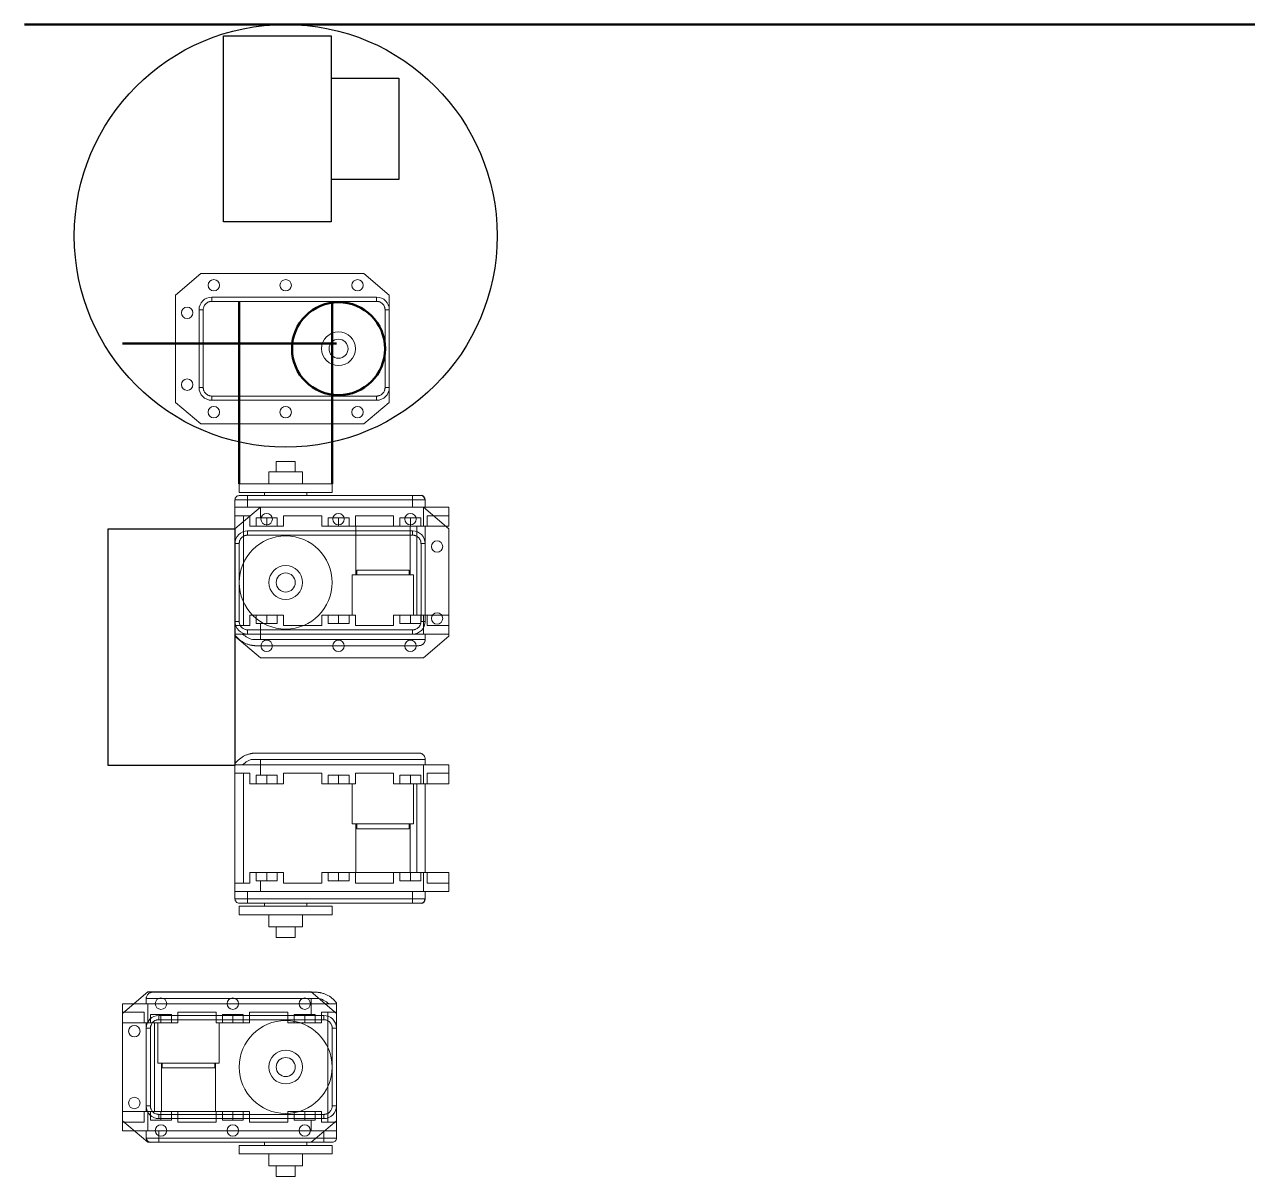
# Model space of a CAD drawing. Header units: millimetres. Extents: x 2045 to 5131, y -377 to 2192.
# Drawn here: x 2524.5 to 2813.7, y 1504.2 to 1776.7 of the extents above; entities that cross this region are included whole.
import ezdxf

# ---------------------------------------------------------------- set-up
doc = ezdxf.new("R2010")
doc.units = ezdxf.units.MM
doc.layers.add('Arm', color=5, linetype='Continuous', lineweight=50)
doc.layers.add('Neck', color=5, linetype='Continuous', lineweight=50)
for name, color, linetype in [('Legs', 7, 'Continuous'), ('RX-28', 7, 'Continuous'), ('Trunk', 7, 'Continuous')]:
    doc.layers.add(name, color=color, linetype=linetype)

msp = doc.modelspace()

# ---------------------------------------------------------------- linework, layer by layer
at = {"color": 1}
for p, q in [((2571.503, 1774.023), (2597.003, 1774.023)), ((2571.503, 1730.023), (2571.503, 1774.023)), ((2597.003, 1774.023), (2597.003, 1730.023)), ((2597.003, 1764.023), (2613.003, 1764.023)), ((2613.003, 1764.023), (2613.003, 1740.023)), ((2613.003, 1740.023), (2597.003, 1740.023)), ((2597.003, 1730.023), (2571.503, 1730.023)), ((2544.252, 1657.413), (2574.252, 1657.413)), ((2544.252, 1601.413), (2544.252, 1657.413)), ((2574.252, 1657.413), (2574.252, 1601.413)), ((2574.252, 1601.413), (2544.252, 1601.413))]:
    msp.add_line(p, q, dxfattribs=at)
msp.add_circle((2586.252, 1726.713), 50, dxfattribs=at)
at = {"layer": 'Arm', "color": 1}
msp.add_line((2547.652, 1701.255), (2598.252, 1701.255), dxfattribs=at)
at = {"layer": 'Arm', "color": 7, "linetype": 'Continuous', "lineweight": 15}
for p, q in [((2580.252, 1662.513), (2574.252, 1657.413)), ((2618.852, 1662.513), (2580.252, 1662.513)), ((2624.852, 1657.413), (2618.852, 1662.513)), ((2574.252, 1653.913), (2574.252, 1657.413)), ((2574.252, 1654.913), (2574.252, 1657.413)), ((2616.252, 1656.913), (2577.252, 1656.913)), ((2577.252, 1655.913), (2577.252, 1656.913)), ((2616.252, 1655.913), (2577.252, 1655.913)), ((2616.252, 1655.913), (2616.252, 1656.913)), ((2624.852, 1632.013), (2624.852, 1657.413)), ((2574.252, 1653.913), (2574.252, 1635.513)), ((2574.252, 1653.913), (2575.252, 1653.913)), ((2575.252, 1653.913), (2575.252, 1635.513)), ((2618.252, 1635.513), (2618.252, 1653.913)), ((2618.252, 1653.913), (2619.252, 1653.913)), ((2619.252, 1635.513), (2619.252, 1653.913)), ((2575.252, 1635.513), (2574.252, 1635.513)), ((2574.252, 1632.013), (2574.252, 1635.513)), ((2574.252, 1632.013), (2574.252, 1634.513)), ((2618.252, 1635.513), (2619.252, 1635.513)), ((2574.252, 1632.013), (2580.252, 1626.913)), ((2577.252, 1633.513), (2616.252, 1633.513)), ((2577.252, 1633.513), (2577.252, 1632.513)), ((2577.252, 1632.513), (2616.252, 1632.513)), ((2616.252, 1633.513), (2616.252, 1632.513)), ((2618.852, 1626.913), (2624.852, 1632.013)), ((2580.252, 1626.913), (2618.852, 1626.913))]:
    msp.add_line(p, q, dxfattribs=at)
for centre, radius in [((2581.752, 1659.713), 1.35), ((2598.752, 1659.713), 1.35), ((2615.752, 1659.713), 1.35), ((2586.252, 1644.713), 11), ((2622.052, 1653.213), 1.35), ((2586.252, 1644.713), 4), ((2586.252, 1644.713), 2.25), ((2622.052, 1636.213), 1.35), ((2581.752, 1629.713), 1.35), ((2598.752, 1629.713), 1.35), ((2615.752, 1629.713), 1.35)]:
    msp.add_circle(centre, radius, dxfattribs=at)
for centre, start, end in [((2577.252, 1653.913), 90, 180), ((2616.252, 1653.913), 0, 90), ((2577.252, 1635.513), 180, 270), ((2616.252, 1635.513), 270, 0)]:
    msp.add_arc(centre, 3, start, end, dxfattribs=at)
for points, knots in [([(2577.252, 1655.913), (2577.21, 1655.912), (2577.126, 1655.911), (2577, 1655.898), (2576.877, 1655.879), (2576.754, 1655.852), (2576.634, 1655.816), (2576.427, 1655.742), (2576.146, 1655.597), (2575.828, 1655.337), (2575.568, 1655.019), (2575.404, 1654.701), (2575.31, 1654.412), (2575.261, 1654.164), (2575.255, 1653.997), (2575.252, 1653.913)], [0, 0, 0, 0, 0.04032222, 0.08031714, 0.12014249, 0.15995801, 0.19992356, 0.24019724, 0.37004189, 0.50005725, 0.62990199, 0.75991743, 0.84004545, 0.91964627, 1, 1, 1, 1]), ([(2618.252, 1653.913), (2618.251, 1653.955), (2618.25, 1654.039), (2618.237, 1654.164), (2618.218, 1654.288), (2618.191, 1654.41), (2618.155, 1654.531), (2618.081, 1654.738), (2617.936, 1655.019), (2617.676, 1655.336), (2617.358, 1655.597), (2617.04, 1655.761), (2616.751, 1655.855), (2616.503, 1655.904), (2616.336, 1655.91), (2616.252, 1655.913)], [0, 0, 0, 0, 0.0403222, 0.0803171, 0.1201425, 0.159958, 0.1999236, 0.2401972, 0.3700419, 0.5000573, 0.629902, 0.7599174, 0.8400454, 0.9196463, 1, 1, 1, 1]), ([(2575.252, 1635.513), (2575.253, 1635.471), (2575.254, 1635.387), (2575.266, 1635.261), (2575.286, 1635.138), (2575.313, 1635.015), (2575.348, 1634.895), (2575.423, 1634.688), (2575.568, 1634.407), (2575.828, 1634.089), (2576.146, 1633.829), (2576.464, 1633.665), (2576.753, 1633.571), (2577, 1633.522), (2577.168, 1633.516), (2577.252, 1633.513)], [0, 0, 0, 0, 0.0403222, 0.0803171, 0.1201425, 0.159958, 0.1999236, 0.2401972, 0.3700419, 0.5000573, 0.629902, 0.7599174, 0.8400454, 0.9196463, 1, 1, 1, 1]), ([(2616.252, 1633.513), (2616.294, 1633.514), (2616.378, 1633.515), (2616.503, 1633.527), (2616.627, 1633.547), (2616.749, 1633.574), (2616.87, 1633.609), (2617.077, 1633.684), (2617.358, 1633.829), (2617.675, 1634.089), (2617.936, 1634.407), (2618.1, 1634.725), (2618.194, 1635.014), (2618.243, 1635.261), (2618.249, 1635.429), (2618.252, 1635.513)], [0, 0, 0, 0, 0.0403222, 0.0803171, 0.1201425, 0.159958, 0.1999236, 0.2401972, 0.3700419, 0.5000573, 0.629902, 0.7599174, 0.8400454, 0.9196463, 1, 1, 1, 1])]:
    msp.add_open_spline(points, degree=3, knots=knots, dxfattribs=at)
at = {"layer": 'Legs', "color": 7, "linetype": 'Continuous', "lineweight": 15}
for p, q in [((2554.755, 1547.797), (2556.254, 1547.797)), ((2559.755, 1547.797), (2593.254, 1547.797)), ((2547.654, 1545.047), (2547.654, 1543.047)), ((2547.654, 1545.047), (2553.654, 1545.047)), ((2553.254, 1546.297), (2553.254, 1545.047)), ((2553.654, 1545.047), (2592.254, 1545.047)), ((2553.654, 1545.047), (2553.654, 1540.547)), ((2556.254, 1546.297), (2554.254, 1546.297)), ((2558.254, 1546.297), (2556.254, 1546.297)), ((2559.254, 1546.297), (2592.254, 1546.297)), ((2592.254, 1546.297), (2592.254, 1545.047)), ((2592.254, 1545.047), (2592.254, 1542.547)), ((2592.254, 1545.047), (2598.254, 1545.047)), ((2594.111, 1546.297), (2593.254, 1546.297)), ((2598.254, 1543.047), (2598.254, 1545.047)), ((2547.654, 1543.047), (2552.779, 1543.047)), ((2547.654, 1540.547), (2547.654, 1543.047)), ((2547.654, 1540.547), (2547.654, 1543.047)), ((2547.654, 1540.547), (2547.654, 1542.547)), ((2547.654, 1540.547), (2547.654, 1542.547)), ((2552.779, 1543.047), (2552.779, 1540.547)), ((2554.279, 1540.547), (2554.279, 1542.547)), ((2554.279, 1542.547), (2559.229, 1542.547)), ((2556.754, 1542.547), (2556.754, 1540.547)), ((2559.229, 1542.547), (2559.229, 1540.547)), ((2560.729, 1540.547), (2560.729, 1543.047)), ((2560.729, 1543.047), (2569.779, 1543.047)), ((2569.779, 1543.047), (2569.779, 1540.547)), ((2571.279, 1540.547), (2571.279, 1542.547)), ((2571.279, 1542.547), (2576.229, 1542.547)), ((2573.754, 1540.547), (2573.754, 1542.547)), ((2576.229, 1542.547), (2576.229, 1540.547)), ((2577.729, 1540.547), (2577.729, 1543.047)), ((2577.729, 1543.047), (2586.779, 1543.047)), ((2586.779, 1543.047), (2586.779, 1540.547)), ((2588.279, 1540.547), (2588.279, 1542.547)), ((2588.279, 1542.547), (2592.254, 1542.547)), ((2590.754, 1540.547), (2590.754, 1542.547)), ((2593.229, 1542.547), (2592.254, 1542.547)), ((2593.229, 1542.547), (2593.229, 1540.547)), ((2594.729, 1540.547), (2594.729, 1543.047)), ((2594.729, 1543.047), (2598.254, 1543.047)), ((2596.254, 1517.047), (2596.254, 1543.047)), ((2598.254, 1517.047), (2598.254, 1543.047)), ((2547.654, 1540.547), (2552.779, 1540.547)), ((2552.779, 1540.547), (2553.654, 1540.547)), ((2553.254, 1540.547), (2553.254, 1519.547)), ((2553.654, 1540.547), (2554.279, 1540.547)), ((2556.004, 1540.547), (2554.279, 1540.547)), ((2555.254, 1540.547), (2555.254, 1519.547)), ((2556.004, 1540.547), (2559.229, 1540.547)), ((2556.004, 1531.047), (2556.004, 1540.547)), ((2559.229, 1540.547), (2560.729, 1540.547)), ((2569.779, 1540.547), (2571.279, 1540.547)), ((2570.504, 1531.047), (2570.504, 1540.547)), ((2571.279, 1540.547), (2573.654, 1540.547)), ((2573.654, 1540.547), (2573.854, 1540.547)), ((2573.854, 1540.547), (2576.229, 1540.547)), ((2576.229, 1540.547), (2577.729, 1540.547)), ((2586.779, 1540.547), (2588.279, 1540.547)), ((2588.279, 1540.547), (2590.654, 1540.547)), ((2590.654, 1540.547), (2590.854, 1540.547)), ((2590.854, 1540.547), (2593.229, 1540.547)), ((2593.229, 1540.547), (2594.729, 1540.547)), ((2570.504, 1531.047), (2556.004, 1531.047)), ((2556.854, 1531.047), (2556.854, 1519.547)), ((2557.044, 1529.897), (2557.044, 1531.047)), ((2569.464, 1529.897), (2569.464, 1531.047)), ((2569.654, 1519.547), (2569.654, 1531.047)), ((2569.464, 1529.897), (2557.044, 1529.897)), ((2547.654, 1519.547), (2547.654, 1517.047)), ((2547.654, 1519.547), (2552.779, 1519.547)), ((2547.654, 1519.547), (2547.654, 1517.547)), ((2547.654, 1519.547), (2547.654, 1517.047)), ((2547.654, 1519.547), (2547.654, 1517.547)), ((2552.779, 1517.047), (2552.779, 1519.547)), ((2552.779, 1519.547), (2553.654, 1519.547)), ((2553.654, 1519.547), (2554.279, 1519.547)), ((2553.654, 1515.047), (2553.654, 1519.547)), ((2554.279, 1519.547), (2554.279, 1517.547)), ((2556.654, 1519.547), (2554.279, 1519.547)), ((2556.854, 1519.547), (2556.654, 1519.547)), ((2556.754, 1519.547), (2556.754, 1517.547)), ((2556.854, 1519.547), (2559.229, 1519.547)), ((2559.229, 1519.547), (2560.729, 1519.547)), ((2559.229, 1517.547), (2559.229, 1519.547)), ((2560.729, 1519.547), (2560.729, 1517.047)), ((2560.729, 1519.547), (2569.654, 1519.547)), ((2569.779, 1519.547), (2571.279, 1519.547)), ((2569.779, 1517.047), (2569.779, 1519.547)), ((2571.279, 1519.547), (2571.279, 1517.547)), ((2571.279, 1519.547), (2573.654, 1519.547)), ((2573.854, 1519.547), (2573.654, 1519.547)), ((2573.754, 1519.547), (2573.754, 1517.547)), ((2573.854, 1519.547), (2576.229, 1519.547)), ((2576.229, 1519.547), (2577.729, 1519.547)), ((2576.229, 1517.547), (2576.229, 1519.547)), ((2577.729, 1519.547), (2577.729, 1517.047)), ((2586.779, 1519.547), (2588.279, 1519.547)), ((2586.779, 1517.047), (2586.779, 1519.547)), ((2588.279, 1519.547), (2588.279, 1517.547)), ((2588.279, 1519.547), (2590.654, 1519.547)), ((2590.854, 1519.547), (2590.654, 1519.547)), ((2590.754, 1519.547), (2590.754, 1517.547)), ((2590.854, 1519.547), (2593.229, 1519.547)), ((2593.229, 1519.547), (2594.729, 1519.547)), ((2593.229, 1517.547), (2593.229, 1519.547)), ((2594.729, 1519.547), (2594.729, 1517.047)), ((2547.654, 1517.047), (2552.779, 1517.047)), ((2547.654, 1515.047), (2547.654, 1517.047)), ((2554.279, 1517.547), (2559.229, 1517.547)), ((2560.729, 1517.047), (2569.779, 1517.047)), ((2571.279, 1517.547), (2576.229, 1517.547)), ((2577.729, 1517.047), (2586.779, 1517.047)), ((2588.279, 1517.547), (2592.254, 1517.547)), ((2593.229, 1517.547), (2592.254, 1517.547)), ((2592.254, 1515.047), (2592.254, 1517.547)), ((2594.729, 1517.047), (2598.254, 1517.047)), ((2598.254, 1515.047), (2598.254, 1517.047)), ((2547.654, 1515.047), (2553.654, 1515.047)), ((2553.254, 1513.297), (2553.254, 1515.047)), ((2553.254, 1513.297), (2556.254, 1513.297)), ((2553.654, 1515.047), (2592.254, 1515.047)), ((2556.254, 1513.297), (2556.254, 1515.047)), ((2556.254, 1512.297), (2556.254, 1513.297)), ((2556.254, 1513.297), (2595.254, 1513.297)), ((2592.254, 1515.047), (2598.254, 1515.047)), ((2595.254, 1513.297), (2595.254, 1515.047)), ((2595.254, 1513.297), (2598.254, 1513.297)), ((2595.254, 1512.297), (2595.254, 1513.297)), ((2598.254, 1515.047), (2598.254, 1513.297)), ((2556.254, 1512.297), (2595.254, 1512.297)), ((2575.254, 1511.547), (2597.254, 1511.547)), ((2597.254, 1509.547), (2575.254, 1509.547)), ((2590.254, 1506.697), (2582.254, 1506.697)), ((2588.504, 1504.197), (2584.004, 1504.197))]:
    msp.add_line(p, q, dxfattribs=at)
for centre, radius, start, end in [((2593.254, 1541.62), 6.177, 35.95684, 64.68287), ((2597.254, 1513.297), 1, 269.99999, 0)]:
    msp.add_arc(centre, radius, start, end, dxfattribs=at)
at = {"layer": 'Legs', "color": 7, "linetype": 'Continuous'}
msp.add_arc((2554.254, 1513.297), 1, 180, 270, dxfattribs=at)
at = {"layer": 'Legs', "color": 7, "linetype": 'Continuous', "lineweight": 15}
for points, knots in [([(2553.788, 1547.442), (2553.8, 1547.453), (2553.868, 1547.514), (2554.039, 1547.621), (2554.321, 1547.742), (2554.547, 1547.76), (2554.67, 1547.771)], [0, 0, 0, 0, 0.050132, 0.2955176, 0.6187189, 1, 1, 1, 1]), ([(2554.755, 1547.797), (2554.661, 1547.791), (2554.462, 1547.779), (2554.227, 1547.715), (2554.101, 1547.642), (2554.068, 1547.622)], [0, 0, 0, 0, 0.3971375, 0.8406945, 1, 1, 1, 1]), ([(2556.254, 1547.797), (2557.182, 1547.797), (2558.073, 1547.797), (2559.385, 1547.797), (2559.754, 1547.797), (2559.754, 1547.797)], [0, 0, 0, 0, 0.5, 0.5, 1, 1, 1, 1]), ([(2593.254, 1547.797), (2593.314, 1547.796), (2593.433, 1547.795), (2593.617, 1547.787), (2593.804, 1547.773), (2593.995, 1547.753), (2594.19, 1547.727), (2594.388, 1547.693), (2594.628, 1547.644), (2594.913, 1547.573), (2595.24, 1547.472), (2595.57, 1547.351), (2595.786, 1547.253), (2595.895, 1547.204)], [0, 0, 0, 0, 0.070877, 0.1420784, 0.2137175, 0.285906, 0.3587527, 0.4323636, 0.5068416, 0.6264285, 0.748243, 0.872652, 1, 1, 1, 1]), ([(2553.27, 1546.28), (2553.275, 1546.357), (2553.283, 1546.503), (2553.338, 1546.762), (2553.459, 1547.07), (2553.614, 1547.293), (2553.759, 1547.417), (2553.788, 1547.442)], [0, 0, 0, 0, 0.1677828, 0.3204249, 0.5757663, 0.9127774, 1, 1, 1, 1]), ([(2554.254, 1546.297), (2554.123, 1546.297), (2553.86, 1546.297), (2553.533, 1546.297), (2553.326, 1546.297), (2553.299, 1546.297), (2553.289, 1546.297)], [0, 0, 0, 0, 0.2825843, 0.5651687, 0.847753, 1, 1, 1, 1]), ([(2559.254, 1546.297), (2559.123, 1546.297), (2558.86, 1546.297), (2558.533, 1546.297), (2558.326, 1546.297), (2558.299, 1546.297), (2558.289, 1546.297)], [0, 0, 0, 0, 0.2825844, 0.5651689, 0.8477533, 1, 1, 1, 1]), ([(2593.254, 1546.297), (2593.254, 1546.297), (2593.232, 1546.297), (2593.135, 1546.297), (2593.059, 1546.297), (2592.863, 1546.297), (2592.745, 1546.297), (2592.499, 1546.297), (2592.372, 1546.297), (2592.254, 1546.297)], [0, 0, 0, 0, 0.25, 0.25, 0.5, 0.5, 0.75, 0.75, 1, 1, 1, 1]), ([(2595.254, 1545.848), (2595.07, 1546), (2594.874, 1546.116), (2594.483, 1546.265), (2594.289, 1546.297), (2594.111, 1546.297)], [0, 0, 0, 0, 0.5, 0.5, 1, 1, 1, 1]), ([(2554.254, 1512.297), (2554.255, 1512.297), (2554.256, 1512.297), (2554.268, 1512.297), (2554.288, 1512.297), (2554.315, 1512.297), (2554.35, 1512.297), (2554.425, 1512.297), (2554.57, 1512.297), (2554.83, 1512.297), (2555.148, 1512.297), (2555.466, 1512.297), (2555.755, 1512.297), (2556.002, 1512.297), (2556.17, 1512.297), (2556.254, 1512.297)], [0, 0, 0, 0, 0.0403222, 0.0803171, 0.1201425, 0.159958, 0.1999236, 0.2401972, 0.3700419, 0.5000573, 0.629902, 0.7599174, 0.8400454, 0.9196463, 1, 1, 1, 1]), ([(2595.254, 1512.297), (2595.296, 1512.297), (2595.38, 1512.297), (2595.505, 1512.297), (2595.629, 1512.297), (2595.751, 1512.297), (2595.872, 1512.297), (2596.079, 1512.297), (2596.36, 1512.297), (2596.678, 1512.297), (2596.938, 1512.297), (2597.102, 1512.297), (2597.196, 1512.297), (2597.245, 1512.297), (2597.251, 1512.297), (2597.254, 1512.297)], [0, 0, 0, 0, 0.04032222, 0.08031714, 0.12014249, 0.15995801, 0.19992356, 0.24019724, 0.37004189, 0.50005725, 0.62990199, 0.75991743, 0.84004545, 0.91964627, 1, 1, 1, 1])]:
    msp.add_open_spline(points, degree=3, knots=knots, dxfattribs=at)
for points, degree in [([(2553.289, 1546.297), (2553.254, 1546.297)], 1), ([(2553.863, 1547.499), (2553.772, 1547.422)], 1), ([(2558.289, 1546.297), (2558.254, 1546.297)], 1), ([(2596.437, 1545.047), (2596.086, 1545.373), (2595.687, 1545.643), (2595.254, 1545.848)], 3), ([(2598.254, 1545.247), (2598.254, 1545.247), (2598.254, 1545.171), (2598.254, 1545.047)], 3), ([(2575.254, 1509.547), (2575.254, 1511.547)], 1), ([(2581.254, 1511.547), (2581.254, 1512.297)], 1), ([(2591.254, 1512.297), (2591.254, 1511.547)], 1), ([(2597.254, 1511.547), (2597.254, 1509.547)], 1), ([(2582.254, 1506.697), (2582.254, 1509.547)], 1), ([(2590.254, 1509.547), (2590.254, 1506.697)], 1), ([(2584.004, 1504.197), (2584.004, 1506.697)], 1), ([(2588.504, 1506.697), (2588.504, 1504.197)], 1)]:
    msp.add_open_spline(points, degree=degree, dxfattribs=at)
at = {"layer": 'Neck'}
for p, q in [((3146.853, 1776.713), (2524.466, 1776.713)), ((2575.252, 1668.013), (2575.252, 1711.255)), ((2597.252, 1668.013), (2597.252, 1711.257))]:
    msp.add_line(p, q, dxfattribs=at)
msp.add_circle((2598.752, 1700.015), 11, dxfattribs=at)
at = {"layer": 'RX-28', "color": 7, "linetype": 'Continuous', "lineweight": 15}
for p, q in [((2566.152, 1717.815), (2560.152, 1712.715)), ((2604.752, 1717.815), (2566.152, 1717.815)), ((2610.752, 1712.715), (2604.752, 1717.815)), ((2560.152, 1712.715), (2560.152, 1687.315)), ((2610.752, 1712.715), (2610.752, 1709.215)), ((2610.752, 1712.715), (2610.752, 1710.215)), ((2607.752, 1712.215), (2568.752, 1712.215)), ((2568.752, 1711.215), (2568.752, 1712.215)), ((2607.752, 1711.215), (2568.752, 1711.215)), ((2607.752, 1711.215), (2607.752, 1712.215)), ((2565.752, 1709.215), (2565.752, 1690.815)), ((2566.752, 1709.215), (2565.752, 1709.215)), ((2566.752, 1709.215), (2566.752, 1690.815)), ((2609.752, 1690.815), (2609.752, 1709.215)), ((2609.752, 1709.215), (2610.752, 1709.215)), ((2610.752, 1690.815), (2610.752, 1709.215)), ((2566.752, 1690.815), (2565.752, 1690.815)), ((2610.752, 1690.815), (2609.752, 1690.815)), ((2610.752, 1690.815), (2610.752, 1687.315)), ((2610.752, 1689.815), (2610.752, 1687.315)), ((2560.152, 1687.315), (2566.152, 1682.215)), ((2568.752, 1688.815), (2568.752, 1687.815)), ((2568.752, 1688.815), (2607.752, 1688.815)), ((2568.752, 1687.815), (2607.752, 1687.815)), ((2604.752, 1682.215), (2610.752, 1687.315)), ((2607.752, 1688.815), (2607.752, 1687.815)), ((2566.152, 1682.215), (2604.752, 1682.215))]:
    msp.add_line(p, q, dxfattribs=at)
for centre, radius in [((2569.252, 1715.015), 1.35), ((2586.252, 1715.015), 1.35), ((2603.252, 1715.015), 1.35), ((2562.952, 1708.515), 1.35), ((2598.752, 1700.015), 11), ((2598.752, 1700.015), 4), ((2598.752, 1700.015), 2.25), ((2562.952, 1691.515), 1.35), ((2569.252, 1685.015), 1.35), ((2586.252, 1685.015), 1.35), ((2603.252, 1685.015), 1.35)]:
    msp.add_circle(centre, radius, dxfattribs=at)
for centre, start, end in [((2568.752, 1709.215), 90, 180), ((2607.752, 1709.215), 0, 90), ((2568.752, 1690.815), 180, 270), ((2607.752, 1690.815), 270, 0)]:
    msp.add_arc(centre, 3, start, end, dxfattribs=at)
for points, knots in [([(2568.752, 1711.215), (2568.71, 1711.214), (2568.626, 1711.213), (2568.5, 1711.201), (2568.377, 1711.181), (2568.254, 1711.154), (2568.134, 1711.119), (2567.927, 1711.044), (2567.646, 1710.899), (2567.328, 1710.639), (2567.068, 1710.321), (2566.904, 1710.003), (2566.81, 1709.714), (2566.761, 1709.467), (2566.755, 1709.299), (2566.752, 1709.215)], [0, 0, 0, 0, 0.0403222, 0.0803171, 0.1201425, 0.159958, 0.1999236, 0.2401972, 0.3700419, 0.5000573, 0.629902, 0.7599174, 0.8400454, 0.9196463, 1, 1, 1, 1]), ([(2609.752, 1709.215), (2609.751, 1709.257), (2609.75, 1709.341), (2609.737, 1709.466), (2609.718, 1709.59), (2609.691, 1709.712), (2609.655, 1709.833), (2609.581, 1710.04), (2609.436, 1710.321), (2609.176, 1710.639), (2608.858, 1710.899), (2608.54, 1711.063), (2608.251, 1711.157), (2608.003, 1711.206), (2607.836, 1711.212), (2607.752, 1711.215)], [0, 0, 0, 0, 0.0403222, 0.0803171, 0.1201425, 0.159958, 0.1999236, 0.2401972, 0.3700419, 0.5000573, 0.629902, 0.7599174, 0.8400454, 0.9196463, 1, 1, 1, 1]), ([(2566.752, 1690.815), (2566.753, 1690.773), (2566.754, 1690.689), (2566.766, 1690.564), (2566.786, 1690.44), (2566.813, 1690.318), (2566.848, 1690.197), (2566.923, 1689.99), (2567.068, 1689.709), (2567.328, 1689.391), (2567.646, 1689.131), (2567.964, 1688.967), (2568.253, 1688.873), (2568.5, 1688.824), (2568.668, 1688.818), (2568.752, 1688.815)], [0, 0, 0, 0, 0.0403222, 0.0803171, 0.1201425, 0.159958, 0.1999236, 0.2401972, 0.3700419, 0.5000573, 0.629902, 0.7599174, 0.8400454, 0.9196463, 1, 1, 1, 1]), ([(2607.752, 1688.815), (2607.794, 1688.816), (2607.878, 1688.817), (2608.003, 1688.829), (2608.127, 1688.849), (2608.249, 1688.876), (2608.37, 1688.911), (2608.577, 1688.986), (2608.858, 1689.131), (2609.175, 1689.391), (2609.436, 1689.709), (2609.6, 1690.027), (2609.694, 1690.316), (2609.743, 1690.563), (2609.749, 1690.731), (2609.752, 1690.815)], [0, 0, 0, 0, 0.04032222, 0.08031714, 0.12014249, 0.15995801, 0.19992356, 0.24019724, 0.37004189, 0.50005725, 0.62990199, 0.75991743, 0.84004545, 0.91964627, 1, 1, 1, 1])]:
    msp.add_open_spline(points, degree=3, knots=knots, dxfattribs=at)
at = {"layer": 'Trunk', "color": 6, "linetype": 'Continuous', "lineweight": 15}
for p, q in [((2584.002, 1673.363), (2588.502, 1673.363)), ((2582.252, 1670.863), (2590.252, 1670.863)), ((2575.252, 1668.013), (2597.252, 1668.013)), ((2577.252, 1664.263), (2574.252, 1664.263)), ((2574.252, 1662.513), (2574.252, 1664.263)), ((2597.252, 1666.013), (2575.252, 1666.013)), ((2577.252, 1665.263), (2577.252, 1664.263)), ((2616.252, 1665.263), (2577.252, 1665.263)), ((2577.252, 1664.263), (2577.252, 1662.513)), ((2616.252, 1664.263), (2577.252, 1664.263)), ((2616.252, 1665.263), (2616.252, 1664.263)), ((2619.252, 1664.263), (2616.252, 1664.263)), ((2616.252, 1664.263), (2616.252, 1662.513)), ((2619.252, 1664.263), (2619.252, 1662.513)), ((2580.252, 1662.513), (2574.252, 1662.513)), ((2574.252, 1662.513), (2574.252, 1660.513)), ((2577.777, 1660.513), (2574.252, 1660.513)), ((2574.252, 1660.513), (2574.252, 1634.513)), ((2576.252, 1660.513), (2576.252, 1634.513)), ((2577.777, 1658.013), (2577.777, 1660.513)), ((2580.252, 1662.513), (2580.252, 1660.013)), ((2618.852, 1662.513), (2580.252, 1662.513)), ((2585.727, 1660.513), (2585.727, 1658.013)), ((2594.777, 1660.513), (2585.727, 1660.513)), ((2594.777, 1658.013), (2594.777, 1660.513)), ((2602.727, 1660.513), (2602.727, 1658.013)), ((2611.777, 1660.513), (2602.727, 1660.513)), ((2611.777, 1658.013), (2611.777, 1660.513)), ((2618.852, 1662.513), (2618.852, 1658.013)), ((2624.852, 1662.513), (2618.852, 1662.513)), ((2619.727, 1660.513), (2619.727, 1658.013)), ((2624.852, 1660.513), (2619.727, 1660.513)), ((2624.852, 1662.513), (2624.852, 1660.513)), ((2624.852, 1658.013), (2624.852, 1660.513)), ((2624.852, 1658.013), (2624.852, 1660.513)), ((2579.277, 1658.013), (2577.777, 1658.013)), ((2579.277, 1660.013), (2579.277, 1658.013)), ((2579.277, 1660.013), (2580.252, 1660.013)), ((2581.652, 1658.013), (2579.277, 1658.013)), ((2584.227, 1660.013), (2580.252, 1660.013)), ((2581.652, 1658.013), (2581.852, 1658.013)), ((2581.752, 1658.013), (2581.752, 1660.013)), ((2584.227, 1658.013), (2581.852, 1658.013)), ((2584.227, 1658.013), (2584.227, 1660.013)), ((2585.727, 1658.013), (2584.227, 1658.013)), ((2596.277, 1658.013), (2594.777, 1658.013)), ((2596.277, 1660.013), (2596.277, 1658.013)), ((2601.227, 1660.013), (2596.277, 1660.013)), ((2598.652, 1658.013), (2596.277, 1658.013)), ((2598.652, 1658.013), (2598.852, 1658.013)), ((2598.752, 1658.013), (2598.752, 1660.013)), ((2601.227, 1658.013), (2598.852, 1658.013)), ((2601.227, 1658.013), (2601.227, 1660.013)), ((2602.727, 1658.013), (2601.227, 1658.013)), ((2602.852, 1658.013), (2602.852, 1646.513)), ((2611.777, 1658.013), (2602.852, 1658.013)), ((2613.277, 1658.013), (2611.777, 1658.013)), ((2613.277, 1660.013), (2613.277, 1658.013)), ((2618.227, 1660.013), (2613.277, 1660.013)), ((2615.652, 1658.013), (2613.277, 1658.013)), ((2615.652, 1658.013), (2615.852, 1658.013)), ((2615.652, 1646.513), (2615.652, 1658.013)), ((2615.752, 1658.013), (2615.752, 1660.013)), ((2615.852, 1658.013), (2618.227, 1658.013)), ((2617.252, 1637.013), (2617.252, 1658.013)), ((2618.227, 1658.013), (2618.227, 1660.013)), ((2618.852, 1658.013), (2618.227, 1658.013)), ((2619.727, 1658.013), (2618.852, 1658.013)), ((2619.252, 1637.013), (2619.252, 1658.013)), ((2624.852, 1658.013), (2619.727, 1658.013)), ((2624.852, 1658.013), (2624.852, 1660.013)), ((2624.852, 1658.013), (2624.852, 1660.013)), ((2602.002, 1646.513), (2616.502, 1646.513)), ((2602.002, 1646.513), (2602.002, 1637.013)), ((2603.042, 1647.663), (2615.462, 1647.663)), ((2603.042, 1647.663), (2603.042, 1646.513)), ((2615.462, 1647.663), (2615.462, 1646.513)), ((2616.502, 1646.513), (2616.502, 1637.013)), ((2577.777, 1634.513), (2574.252, 1634.513)), ((2574.252, 1634.513), (2574.252, 1632.513)), ((2579.277, 1637.013), (2577.777, 1637.013)), ((2577.777, 1637.013), (2577.777, 1634.513)), ((2579.277, 1635.013), (2579.277, 1637.013)), ((2581.652, 1637.013), (2579.277, 1637.013)), ((2579.277, 1635.013), (2580.252, 1635.013)), ((2584.227, 1635.013), (2580.252, 1635.013)), ((2580.252, 1632.513), (2580.252, 1635.013)), ((2581.852, 1637.013), (2581.652, 1637.013)), ((2581.752, 1637.013), (2581.752, 1635.013)), ((2584.227, 1637.013), (2581.852, 1637.013)), ((2585.727, 1637.013), (2584.227, 1637.013)), ((2584.227, 1637.013), (2584.227, 1635.013)), ((2585.727, 1634.513), (2585.727, 1637.013)), ((2594.777, 1634.513), (2585.727, 1634.513)), ((2596.277, 1637.013), (2594.777, 1637.013)), ((2594.777, 1637.013), (2594.777, 1634.513)), ((2596.277, 1635.013), (2596.277, 1637.013)), ((2598.652, 1637.013), (2596.277, 1637.013)), ((2601.227, 1635.013), (2596.277, 1635.013)), ((2598.852, 1637.013), (2598.652, 1637.013)), ((2598.752, 1637.013), (2598.752, 1635.013)), ((2601.227, 1637.013), (2598.852, 1637.013)), ((2602.727, 1637.013), (2601.227, 1637.013)), ((2601.227, 1637.013), (2601.227, 1635.013)), ((2602.727, 1634.513), (2602.727, 1637.013)), ((2611.777, 1634.513), (2602.727, 1634.513)), ((2613.277, 1637.013), (2611.777, 1637.013)), ((2611.777, 1637.013), (2611.777, 1634.513)), ((2613.277, 1635.013), (2613.277, 1637.013)), ((2616.502, 1637.013), (2613.277, 1637.013)), ((2618.227, 1635.013), (2613.277, 1635.013)), ((2615.752, 1635.013), (2615.752, 1637.013)), ((2616.502, 1637.013), (2618.227, 1637.013)), ((2618.227, 1637.013), (2618.227, 1635.013)), ((2618.852, 1637.013), (2618.227, 1637.013)), ((2618.852, 1632.513), (2618.852, 1637.013)), ((2619.727, 1637.013), (2618.852, 1637.013)), ((2619.727, 1634.513), (2619.727, 1637.013)), ((2624.852, 1637.013), (2619.727, 1637.013)), ((2624.852, 1634.513), (2619.727, 1634.513)), ((2624.852, 1637.013), (2624.852, 1634.513)), ((2624.852, 1637.013), (2624.852, 1635.013)), ((2624.852, 1637.013), (2624.852, 1634.513)), ((2624.852, 1637.013), (2624.852, 1635.013)), ((2624.852, 1632.513), (2624.852, 1634.513)), ((2580.252, 1632.513), (2574.252, 1632.513)), ((2618.852, 1632.513), (2580.252, 1632.513)), ((2580.252, 1631.263), (2580.252, 1632.513)), ((2624.852, 1632.513), (2618.852, 1632.513)), ((2619.252, 1631.263), (2619.252, 1632.513)), ((2578.395, 1631.263), (2579.252, 1631.263)), ((2612.751, 1629.763), (2579.252, 1629.763)), ((2613.252, 1631.263), (2580.252, 1631.263)), ((2614.252, 1631.263), (2616.252, 1631.263)), ((2616.252, 1631.263), (2618.252, 1631.263)), ((2617.751, 1629.763), (2616.252, 1629.763)), ((2578.397, 1602.87), (2579.254, 1602.87)), ((2612.753, 1604.37), (2579.254, 1604.37)), ((2613.254, 1602.869), (2580.254, 1602.87)), ((2580.254, 1602.87), (2580.254, 1601.62)), ((2614.254, 1602.87), (2616.254, 1602.87)), ((2617.753, 1604.37), (2616.254, 1604.37)), ((2616.254, 1602.87), (2618.254, 1602.869)), ((2619.254, 1602.87), (2619.254, 1601.62)), ((2574.254, 1599.62), (2574.254, 1601.62)), ((2580.254, 1601.62), (2574.254, 1601.62)), ((2580.254, 1601.62), (2580.254, 1599.12)), ((2618.854, 1601.62), (2580.254, 1601.62)), ((2618.854, 1601.62), (2618.854, 1597.12)), ((2624.854, 1601.62), (2618.854, 1601.62)), ((2624.854, 1601.62), (2624.854, 1599.62)), ((2577.779, 1599.62), (2574.254, 1599.62)), ((2574.254, 1573.62), (2574.254, 1599.62)), ((2576.254, 1573.62), (2576.254, 1599.62)), ((2577.779, 1597.12), (2577.779, 1599.62)), ((2579.279, 1597.12), (2577.779, 1597.12)), ((2579.279, 1599.12), (2580.254, 1599.12)), ((2579.279, 1599.12), (2579.279, 1597.12)), ((2581.654, 1597.12), (2579.279, 1597.12)), ((2584.229, 1599.12), (2580.254, 1599.12)), ((2581.854, 1597.12), (2581.654, 1597.12)), ((2581.754, 1597.12), (2581.754, 1599.12)), ((2584.229, 1597.12), (2581.854, 1597.12)), ((2584.229, 1597.12), (2584.229, 1599.12)), ((2585.729, 1597.12), (2584.229, 1597.12)), ((2594.779, 1599.62), (2585.729, 1599.62)), ((2585.729, 1599.62), (2585.729, 1597.12)), ((2594.779, 1597.12), (2594.779, 1599.62)), ((2596.279, 1597.12), (2594.779, 1597.12)), ((2601.229, 1599.12), (2596.279, 1599.12)), ((2596.279, 1599.12), (2596.279, 1597.12)), ((2598.654, 1597.12), (2596.279, 1597.12)), ((2598.854, 1597.12), (2598.654, 1597.12)), ((2598.754, 1597.12), (2598.754, 1599.12)), ((2601.229, 1597.12), (2598.854, 1597.12)), ((2601.229, 1597.12), (2601.229, 1599.12)), ((2602.729, 1597.12), (2601.229, 1597.12)), ((2602.004, 1587.62), (2602.004, 1597.12)), ((2611.779, 1599.62), (2602.729, 1599.62)), ((2602.729, 1599.62), (2602.729, 1597.12)), ((2611.779, 1597.12), (2611.779, 1599.62)), ((2613.279, 1597.12), (2611.779, 1597.12)), ((2618.229, 1599.12), (2613.279, 1599.12)), ((2613.279, 1599.12), (2613.279, 1597.12)), ((2616.504, 1597.12), (2613.279, 1597.12)), ((2615.754, 1599.12), (2615.754, 1597.12)), ((2616.504, 1587.62), (2616.504, 1597.12)), ((2616.504, 1597.12), (2618.229, 1597.12)), ((2617.254, 1597.12), (2617.254, 1576.12)), ((2618.229, 1597.12), (2618.229, 1599.12)), ((2618.854, 1597.12), (2618.229, 1597.12)), ((2619.729, 1597.12), (2618.854, 1597.12)), ((2619.254, 1597.12), (2619.254, 1576.12)), ((2624.854, 1599.62), (2619.729, 1599.62)), ((2619.729, 1599.62), (2619.729, 1597.12)), ((2624.854, 1597.12), (2619.729, 1597.12)), ((2624.854, 1597.12), (2624.854, 1599.62)), ((2624.854, 1597.12), (2624.854, 1599.62)), ((2624.854, 1597.12), (2624.854, 1599.12)), ((2624.854, 1597.12), (2624.854, 1599.12)), ((2602.004, 1587.62), (2616.504, 1587.62)), ((2602.854, 1576.12), (2602.854, 1587.62)), ((2603.044, 1586.47), (2603.044, 1587.62)), ((2603.044, 1586.47), (2615.464, 1586.47)), ((2615.464, 1586.47), (2615.464, 1587.62)), ((2615.654, 1587.62), (2615.654, 1576.12)), ((2577.779, 1576.12), (2577.779, 1573.62)), ((2579.279, 1576.12), (2577.779, 1576.12)), ((2579.279, 1574.12), (2579.279, 1576.12)), ((2581.654, 1576.12), (2579.279, 1576.12)), ((2579.279, 1574.12), (2580.254, 1574.12)), ((2580.254, 1571.62), (2580.254, 1574.12)), ((2584.229, 1574.12), (2580.254, 1574.12)), ((2581.654, 1576.12), (2581.854, 1576.12)), ((2581.754, 1576.12), (2581.754, 1574.12)), ((2584.229, 1576.12), (2581.854, 1576.12)), ((2584.229, 1576.12), (2584.229, 1574.12)), ((2585.729, 1576.12), (2584.229, 1576.12)), ((2585.729, 1573.62), (2585.729, 1576.12)), ((2594.779, 1576.12), (2594.779, 1573.62)), ((2596.279, 1576.12), (2594.779, 1576.12)), ((2596.279, 1574.12), (2596.279, 1576.12)), ((2598.654, 1576.12), (2596.279, 1576.12)), ((2601.229, 1574.12), (2596.279, 1574.12)), ((2598.654, 1576.12), (2598.854, 1576.12)), ((2598.754, 1576.12), (2598.754, 1574.12)), ((2601.229, 1576.12), (2598.854, 1576.12)), ((2601.229, 1576.12), (2601.229, 1574.12)), ((2602.729, 1576.12), (2601.229, 1576.12)), ((2602.729, 1573.62), (2602.729, 1576.12)), ((2611.779, 1576.12), (2602.854, 1576.12)), ((2611.779, 1576.12), (2611.779, 1573.62)), ((2613.279, 1576.12), (2611.779, 1576.12)), ((2613.279, 1574.12), (2613.279, 1576.12)), ((2615.654, 1576.12), (2613.279, 1576.12)), ((2618.229, 1574.12), (2613.279, 1574.12)), ((2615.654, 1576.12), (2615.854, 1576.12)), ((2615.754, 1576.12), (2615.754, 1574.12)), ((2615.854, 1576.12), (2618.229, 1576.12)), ((2618.854, 1576.12), (2618.229, 1576.12)), ((2618.229, 1576.12), (2618.229, 1574.12)), ((2618.854, 1571.62), (2618.854, 1576.12)), ((2619.729, 1576.12), (2618.854, 1576.12)), ((2619.729, 1573.62), (2619.729, 1576.12)), ((2624.854, 1576.12), (2619.729, 1576.12)), ((2624.854, 1576.12), (2624.854, 1573.62)), ((2624.854, 1576.12), (2624.854, 1574.12)), ((2624.854, 1576.12), (2624.854, 1573.62)), ((2624.854, 1576.12), (2624.854, 1574.12)), ((2574.254, 1571.62), (2574.254, 1573.62)), ((2577.779, 1573.62), (2574.254, 1573.62)), ((2580.254, 1571.62), (2574.254, 1571.62)), ((2574.254, 1571.62), (2574.254, 1569.87)), ((2577.254, 1569.87), (2577.254, 1571.62)), ((2618.854, 1571.62), (2580.254, 1571.62)), ((2594.779, 1573.62), (2585.729, 1573.62)), ((2611.779, 1573.62), (2602.729, 1573.62)), ((2616.254, 1569.87), (2616.254, 1571.62)), ((2624.854, 1571.62), (2618.854, 1571.62)), ((2619.254, 1569.87), (2619.254, 1571.62)), ((2624.854, 1573.62), (2619.729, 1573.62)), ((2624.854, 1571.62), (2624.854, 1573.62)), ((2577.254, 1569.87), (2574.254, 1569.87)), ((2597.254, 1568.12), (2575.254, 1568.12)), ((2577.254, 1568.87), (2577.254, 1569.87)), ((2616.254, 1569.87), (2577.254, 1569.87)), ((2616.254, 1568.87), (2577.254, 1568.87)), ((2619.254, 1569.87), (2616.254, 1569.87)), ((2616.254, 1568.87), (2616.254, 1569.87)), ((2575.254, 1566.12), (2597.254, 1566.12)), ((2582.254, 1563.27), (2590.254, 1563.27)), ((2584.004, 1560.77), (2588.504, 1560.77)), ((2553.654, 1547.897), (2547.654, 1542.797)), ((2592.254, 1547.897), (2553.654, 1547.897)), ((2598.254, 1542.797), (2592.254, 1547.897)), ((2547.654, 1542.797), (2547.654, 1517.397)), ((2595.254, 1542.297), (2556.254, 1542.297)), ((2556.254, 1541.297), (2556.254, 1542.297)), ((2595.254, 1541.297), (2595.254, 1542.297)), ((2598.254, 1542.797), (2598.254, 1539.297)), ((2598.254, 1542.797), (2598.254, 1540.297)), ((2553.254, 1539.297), (2553.254, 1520.897)), ((2554.254, 1539.297), (2553.254, 1539.297)), ((2554.254, 1539.297), (2554.254, 1520.897)), ((2595.254, 1541.297), (2556.254, 1541.297)), ((2597.254, 1520.897), (2597.254, 1539.297)), ((2597.254, 1539.297), (2598.254, 1539.297)), ((2598.254, 1520.897), (2598.254, 1539.297)), ((2554.254, 1520.897), (2553.254, 1520.897)), ((2556.254, 1518.897), (2556.254, 1517.897)), ((2556.254, 1518.897), (2595.254, 1518.897)), ((2595.254, 1518.897), (2595.254, 1517.897)), ((2598.254, 1520.897), (2597.254, 1520.897)), ((2598.254, 1520.897), (2598.254, 1517.397)), ((2598.254, 1519.897), (2598.254, 1517.397)), ((2547.654, 1517.397), (2553.654, 1512.297)), ((2556.254, 1517.897), (2595.254, 1517.897)), ((2592.254, 1512.297), (2598.254, 1517.397)), ((2553.654, 1512.297), (2592.254, 1512.297))]:
    msp.add_line(p, q, dxfattribs=at)
for centre, radius in [((2556.754, 1545.097), 1.35), ((2573.754, 1545.097), 1.35), ((2590.754, 1545.097), 1.35), ((2550.454, 1538.597), 1.35), ((2586.254, 1530.097), 11), ((2586.254, 1530.097), 4), ((2586.254, 1530.097), 2.25), ((2550.454, 1521.597), 1.35), ((2556.754, 1515.097), 1.35), ((2573.754, 1515.097), 1.35), ((2590.754, 1515.097), 1.35)]:
    msp.add_circle(centre, radius, dxfattribs=at)
for centre, radius, start, end in [((2575.252, 1664.263), 1, 89.99999, 180), ((2579.252, 1635.94), 6.177, 215.95684, 244.68287), ((2579.254, 1598.193), 6.177, 115.31713, 144.04316), ((2575.254, 1569.87), 1, 180, 270.00001), ((2556.254, 1539.297), 3, 90, 180), ((2595.254, 1539.297), 3, 0, 90), ((2556.254, 1520.897), 3, 180, 270), ((2595.254, 1520.897), 3, 270, 0)]:
    msp.add_arc(centre, radius, start, end, dxfattribs=at)
at = {"layer": 'Trunk', "color": 6, "linetype": 'Continuous'}
for centre, start, end in [((2618.252, 1664.263), 0, 90), ((2618.254, 1569.87), 270, 360)]:
    msp.add_arc(centre, 1, start, end, dxfattribs=at)
at = {"layer": 'Trunk', "color": 6, "linetype": 'Continuous', "lineweight": 15}
for points, degree in [([(2584.002, 1670.863), (2584.002, 1673.363)], 1), ([(2588.502, 1673.363), (2588.502, 1670.863)], 1), ([(2582.252, 1668.013), (2582.252, 1670.863)], 1), ([(2590.252, 1670.863), (2590.252, 1668.013)], 1), ([(2575.252, 1666.013), (2575.252, 1668.013)], 1), ([(2597.252, 1668.013), (2597.252, 1666.013)], 1), ([(2581.252, 1665.263), (2581.252, 1666.013)], 1), ([(2591.252, 1666.013), (2591.252, 1665.263)], 1), ([(2574.252, 1632.313), (2574.252, 1632.313), (2574.252, 1632.389), (2574.252, 1632.513)], 3), ([(2576.069, 1632.513), (2576.42, 1632.187), (2576.819, 1631.917), (2577.252, 1631.712)], 3), ([(2614.217, 1631.263), (2614.252, 1631.263)], 1), ([(2618.643, 1630.061), (2618.734, 1630.138)], 1), ([(2619.217, 1631.263), (2619.252, 1631.263)], 1), ([(2614.219, 1602.869), (2614.254, 1602.87)], 1), ([(2618.645, 1604.072), (2618.736, 1603.994)], 1), ([(2619.219, 1602.869), (2619.254, 1602.87)], 1), ([(2574.254, 1601.82), (2574.254, 1601.82), (2574.254, 1601.743), (2574.254, 1601.62)], 3), ([(2576.071, 1601.62), (2576.422, 1601.945), (2576.821, 1602.216), (2577.254, 1602.42)], 3), ([(2575.254, 1568.12), (2575.254, 1566.12)], 1), ([(2581.254, 1568.87), (2581.254, 1568.12)], 1), ([(2591.254, 1568.12), (2591.254, 1568.87)], 1), ([(2597.254, 1566.12), (2597.254, 1568.12)], 1), ([(2582.254, 1566.12), (2582.254, 1563.27)], 1), ([(2590.254, 1563.27), (2590.254, 1566.12)], 1), ([(2584.004, 1563.27), (2584.004, 1560.77)], 1), ([(2588.504, 1560.77), (2588.504, 1563.27)], 1)]:
    msp.add_open_spline(points, degree=degree, dxfattribs=at)
for points, knots in [([(2577.252, 1665.263), (2577.21, 1665.263), (2577.126, 1665.263), (2577, 1665.263), (2576.877, 1665.263), (2576.754, 1665.263), (2576.634, 1665.263), (2576.427, 1665.263), (2576.146, 1665.263), (2575.828, 1665.263), (2575.568, 1665.263), (2575.404, 1665.263), (2575.31, 1665.263), (2575.261, 1665.263), (2575.255, 1665.263), (2575.252, 1665.263)], [0, 0, 0, 0, 0.04032222, 0.08031714, 0.12014249, 0.15995801, 0.19992356, 0.24019724, 0.37004189, 0.50005725, 0.62990199, 0.75991743, 0.84004545, 0.91964627, 1, 1, 1, 1]), ([(2618.252, 1665.263), (2618.251, 1665.263), (2618.25, 1665.263), (2618.237, 1665.263), (2618.218, 1665.263), (2618.191, 1665.263), (2618.155, 1665.263), (2618.081, 1665.263), (2617.936, 1665.263), (2617.676, 1665.263), (2617.358, 1665.263), (2617.04, 1665.263), (2616.751, 1665.263), (2616.503, 1665.263), (2616.336, 1665.263), (2616.252, 1665.263)], [0, 0, 0, 0, 0.0403222, 0.0803171, 0.1201425, 0.159958, 0.1999236, 0.2401972, 0.3700419, 0.5000573, 0.629902, 0.7599174, 0.8400454, 0.9196463, 1, 1, 1, 1]), ([(2577.252, 1631.712), (2577.436, 1631.56), (2577.632, 1631.444), (2578.023, 1631.295), (2578.217, 1631.263), (2578.395, 1631.263)], [0, 0, 0, 0, 0.5, 0.5, 1, 1, 1, 1]), ([(2579.252, 1629.763), (2579.192, 1629.763), (2579.073, 1629.764), (2578.889, 1629.773), (2578.702, 1629.786), (2578.511, 1629.806), (2578.316, 1629.833), (2578.118, 1629.867), (2577.877, 1629.916), (2577.593, 1629.986), (2577.266, 1630.088), (2576.936, 1630.209), (2576.72, 1630.307), (2576.61, 1630.356)], [0, 0, 0, 0, 0.070877, 0.1420784, 0.2137175, 0.285906, 0.3587527, 0.4323636, 0.5068416, 0.6264285, 0.748243, 0.872652, 1, 1, 1, 1]), ([(2579.252, 1631.263), (2579.252, 1631.263), (2579.273, 1631.263), (2579.371, 1631.263), (2579.447, 1631.263), (2579.642, 1631.263), (2579.761, 1631.263), (2580.007, 1631.263), (2580.134, 1631.263), (2580.252, 1631.263)], [0, 0, 0, 0, 0.25, 0.25, 0.5, 0.5, 0.75, 0.75, 1, 1, 1, 1]), ([(2616.252, 1629.763), (2615.324, 1629.763), (2614.433, 1629.763), (2613.121, 1629.763), (2612.752, 1629.763), (2612.752, 1629.763)], [0, 0, 0, 0, 0.5, 0.5, 1, 1, 1, 1]), ([(2613.252, 1631.263), (2613.383, 1631.263), (2613.646, 1631.263), (2613.973, 1631.263), (2614.179, 1631.263), (2614.207, 1631.263), (2614.217, 1631.263)], [0, 0, 0, 0, 0.2825844, 0.5651689, 0.8477533, 1, 1, 1, 1]), ([(2617.751, 1629.763), (2617.845, 1629.769), (2618.044, 1629.781), (2618.279, 1629.845), (2618.404, 1629.918), (2618.438, 1629.937)], [0, 0, 0, 0, 0.3971375, 0.8406945, 1, 1, 1, 1]), ([(2618.717, 1630.118), (2618.706, 1630.107), (2618.638, 1630.046), (2618.467, 1629.939), (2618.185, 1629.818), (2617.959, 1629.799), (2617.836, 1629.789)], [0, 0, 0, 0, 0.050132, 0.2955176, 0.6187189, 1, 1, 1, 1]), ([(2618.252, 1631.263), (2618.383, 1631.263), (2618.646, 1631.263), (2618.973, 1631.263), (2619.179, 1631.263), (2619.207, 1631.263), (2619.217, 1631.263)], [0, 0, 0, 0, 0.2825843, 0.5651687, 0.847753, 1, 1, 1, 1]), ([(2619.235, 1631.279), (2619.231, 1631.203), (2619.223, 1631.056), (2619.167, 1630.797), (2619.047, 1630.49), (2618.892, 1630.267), (2618.747, 1630.143), (2618.717, 1630.118)], [0, 0, 0, 0, 0.1677828, 0.3204249, 0.5757663, 0.9127774, 1, 1, 1, 1]), ([(2579.254, 1604.37), (2579.194, 1604.369), (2579.075, 1604.368), (2578.892, 1604.36), (2578.704, 1604.346), (2578.513, 1604.326), (2578.318, 1604.299), (2578.12, 1604.266), (2577.88, 1604.217), (2577.595, 1604.146), (2577.268, 1604.045), (2576.938, 1603.924), (2576.722, 1603.826), (2576.613, 1603.776)], [0, 0, 0, 0, 0.070877, 0.1420784, 0.2137175, 0.285906, 0.3587527, 0.4323636, 0.5068416, 0.6264285, 0.748243, 0.872652, 1, 1, 1, 1]), ([(2577.254, 1602.42), (2577.438, 1602.573), (2577.634, 1602.689), (2578.025, 1602.837), (2578.219, 1602.87), (2578.397, 1602.87)], [0, 0, 0, 0, 0.5, 0.5, 1, 1, 1, 1]), ([(2579.254, 1602.869), (2579.254, 1602.869), (2579.276, 1602.869), (2579.373, 1602.869), (2579.449, 1602.869), (2579.645, 1602.869), (2579.763, 1602.869), (2580.009, 1602.869), (2580.136, 1602.869), (2580.254, 1602.87)], [0, 0, 0, 0, 0.25, 0.25, 0.5, 0.5, 0.75, 0.75, 1, 1, 1, 1]), ([(2616.254, 1604.37), (2615.326, 1604.37), (2614.436, 1604.37), (2613.123, 1604.37), (2612.754, 1604.37), (2612.754, 1604.37)], [0, 0, 0, 0, 0.5, 0.5, 1, 1, 1, 1]), ([(2613.254, 1602.869), (2613.385, 1602.869), (2613.648, 1602.869), (2613.975, 1602.869), (2614.182, 1602.869), (2614.209, 1602.869), (2614.219, 1602.869)], [0, 0, 0, 0, 0.2825844, 0.5651689, 0.8477533, 1, 1, 1, 1]), ([(2617.753, 1604.37), (2617.847, 1604.364), (2618.046, 1604.352), (2618.281, 1604.288), (2618.407, 1604.214), (2618.44, 1604.195)], [0, 0, 0, 0, 0.3971375, 0.8406945, 1, 1, 1, 1]), ([(2618.72, 1604.015), (2618.708, 1604.025), (2618.64, 1604.087), (2618.469, 1604.194), (2618.187, 1604.314), (2617.961, 1604.333), (2617.838, 1604.343)], [0, 0, 0, 0, 0.050132, 0.2955176, 0.6187189, 1, 1, 1, 1]), ([(2618.254, 1602.869), (2618.385, 1602.869), (2618.648, 1602.869), (2618.975, 1602.869), (2619.182, 1602.869), (2619.209, 1602.869), (2619.219, 1602.869)], [0, 0, 0, 0, 0.2825843, 0.5651687, 0.847753, 1, 1, 1, 1]), ([(2619.238, 1602.853), (2619.233, 1602.93), (2619.225, 1603.076), (2619.17, 1603.335), (2619.049, 1603.643), (2618.894, 1603.865), (2618.749, 1603.989), (2618.72, 1604.015)], [0, 0, 0, 0, 0.1677828, 0.3204249, 0.5757663, 0.9127774, 1, 1, 1, 1]), ([(2577.254, 1568.87), (2577.212, 1568.87), (2577.128, 1568.87), (2577.003, 1568.87), (2576.879, 1568.87), (2576.757, 1568.87), (2576.636, 1568.87), (2576.429, 1568.87), (2576.148, 1568.87), (2575.83, 1568.87), (2575.57, 1568.87), (2575.406, 1568.87), (2575.312, 1568.87), (2575.263, 1568.87), (2575.257, 1568.87), (2575.254, 1568.87)], [0, 0, 0, 0, 0.04032222, 0.08031714, 0.12014249, 0.15995801, 0.19992356, 0.24019724, 0.37004189, 0.50005725, 0.62990199, 0.75991743, 0.84004545, 0.91964627, 1, 1, 1, 1]), ([(2618.254, 1568.87), (2618.253, 1568.87), (2618.252, 1568.87), (2618.24, 1568.87), (2618.22, 1568.87), (2618.193, 1568.87), (2618.158, 1568.87), (2618.083, 1568.87), (2617.938, 1568.87), (2617.678, 1568.87), (2617.36, 1568.87), (2617.042, 1568.87), (2616.753, 1568.87), (2616.506, 1568.87), (2616.338, 1568.87), (2616.254, 1568.87)], [0, 0, 0, 0, 0.0403222, 0.0803171, 0.1201425, 0.159958, 0.1999236, 0.2401972, 0.3700419, 0.5000573, 0.629902, 0.7599174, 0.8400454, 0.9196463, 1, 1, 1, 1]), ([(2556.254, 1541.297), (2556.212, 1541.296), (2556.128, 1541.295), (2556.003, 1541.282), (2555.879, 1541.263), (2555.757, 1541.236), (2555.636, 1541.2), (2555.429, 1541.126), (2555.148, 1540.981), (2554.83, 1540.721), (2554.57, 1540.403), (2554.406, 1540.085), (2554.312, 1539.796), (2554.263, 1539.548), (2554.257, 1539.381), (2554.254, 1539.297)], [0, 0, 0, 0, 0.0403222, 0.0803171, 0.1201425, 0.159958, 0.1999236, 0.2401972, 0.3700419, 0.5000573, 0.629902, 0.7599174, 0.8400454, 0.9196463, 1, 1, 1, 1]), ([(2597.254, 1539.297), (2597.253, 1539.339), (2597.252, 1539.423), (2597.24, 1539.548), (2597.22, 1539.672), (2597.193, 1539.794), (2597.158, 1539.915), (2597.083, 1540.122), (2596.938, 1540.403), (2596.678, 1540.721), (2596.36, 1540.981), (2596.042, 1541.145), (2595.753, 1541.239), (2595.506, 1541.288), (2595.338, 1541.294), (2595.254, 1541.297)], [0, 0, 0, 0, 0.0403222, 0.0803171, 0.1201425, 0.159958, 0.1999236, 0.2401972, 0.3700419, 0.5000573, 0.629902, 0.7599174, 0.8400454, 0.9196463, 1, 1, 1, 1]), ([(2554.254, 1520.897), (2554.255, 1520.855), (2554.256, 1520.771), (2554.268, 1520.645), (2554.288, 1520.522), (2554.315, 1520.4), (2554.35, 1520.279), (2554.425, 1520.072), (2554.57, 1519.791), (2554.83, 1519.473), (2555.148, 1519.213), (2555.466, 1519.049), (2555.755, 1518.955), (2556.002, 1518.906), (2556.17, 1518.9), (2556.254, 1518.897)], [0, 0, 0, 0, 0.0403222, 0.0803171, 0.1201425, 0.159958, 0.1999236, 0.2401972, 0.3700419, 0.5000573, 0.629902, 0.7599174, 0.8400454, 0.9196463, 1, 1, 1, 1]), ([(2595.254, 1518.897), (2595.296, 1518.898), (2595.38, 1518.899), (2595.505, 1518.911), (2595.629, 1518.931), (2595.751, 1518.958), (2595.872, 1518.993), (2596.079, 1519.068), (2596.36, 1519.213), (2596.678, 1519.473), (2596.938, 1519.791), (2597.102, 1520.109), (2597.196, 1520.398), (2597.245, 1520.645), (2597.251, 1520.813), (2597.254, 1520.897)], [0, 0, 0, 0, 0.04032222, 0.08031714, 0.12014249, 0.15995801, 0.19992356, 0.24019724, 0.37004189, 0.50005725, 0.62990199, 0.75991743, 0.84004545, 0.91964627, 1, 1, 1, 1])]:
    msp.add_open_spline(points, degree=3, knots=knots, dxfattribs=at)

doc.saveas('drawing.dxf')
